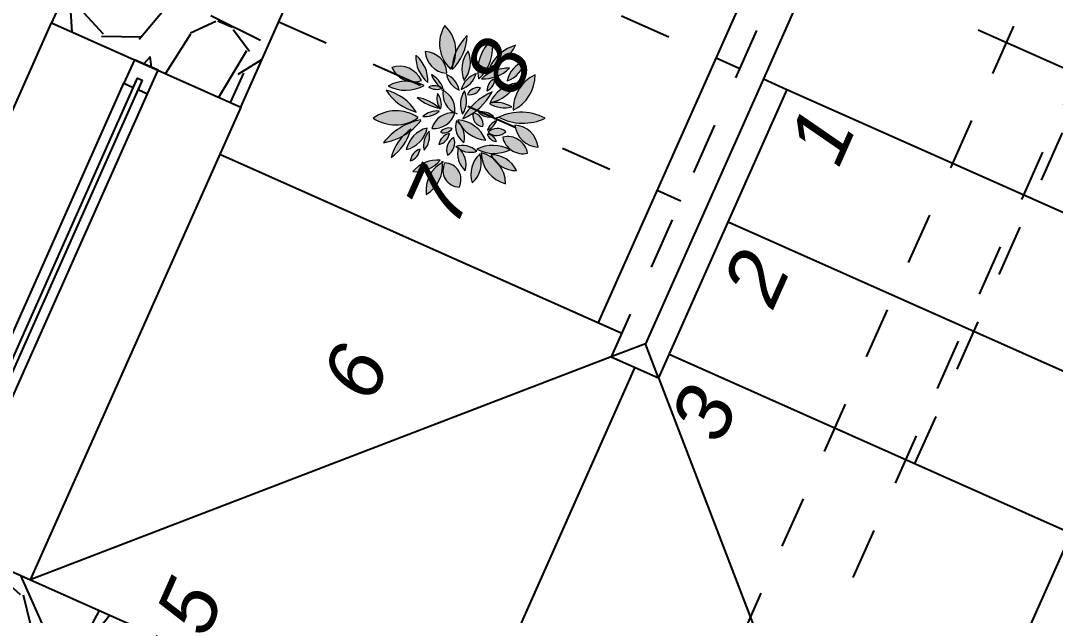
# Model space of a CAD drawing. Header units: millimetres. Extents: x 525387 to 527545, y 2235066 to 2235448.
# Drawn here: x 525603.715 to 525605.713, y 2235280.191 to 2235281.34 of the extents above; entities that cross this region are included whole.
import ezdxf
from ezdxf.enums import TextEntityAlignment as Align

# ---------------------------------------------------------------- set-up
doc = ezdxf.new("R2010")
doc.units = ezdxf.units.MM
doc.linetypes.add('CONTINUA', pattern=[0])
doc.linetypes.add('JIS_02_1.0', pattern=[2, 1, -1])
for name, color, linetype in [('auxiliar', 6, 'Continuous'), ('pie de plano', 7, 'Continuous'), ('PISOS', 7, 'Continuous'), ('ventanas', 3, 'Continuous')]:
    doc.layers.add(name, color=color, linetype=linetype)
doc.layers.add('jardin', color=72, linetype='Continuous', lineweight=5)
doc.layers.add('muro', color=5, linetype='Continuous', lineweight=35)
doc.styles.add('ARIAL', font='ariali.ttf')

# ---------------------------------------------------------------- blocks, each defined once
blk = doc.blocks.new('A$C172C5132')
at = {"linetype": 'ByBlock'}
h = blk.add_hatch(color=106, dxfattribs=at)
h.set_gradient(color1=(15, 138, 17), color2=(46, 92, 10), tint=1, name='HEMISPHERICAL')
h.paths.add_polyline_path([(2.155231576157348, 1.039961270118737, 0.2362815525011606), (2.540839642271748, 0.1134963581200736, 0.2362815525011239)])
h.paths.add_polyline_path([(2.416178275462698, 0.8169742981738181, 0.2906279390332829), (3.309833478393557, 0.6955322477253958, 0.290627939033283)])
h.paths.add_polyline_path([(1.908670640860691, 1.767386948e-07, 0.3640818940120694), (2.140359007943516, 0.6513714369204991, 0.3640818940120696)])
h.paths.add_polyline_path([(1.798342890621825, 0.7838534454742785, 0.4289359753156656), (1.699047835181772, 0.1545629410941274, 0.4289359753156655)])
h.paths.add_polyline_path([(1.334965905724857, 1.192340906856088, 0.2430552989308659), (1.610785590321938, 0.5299291269377591, 0.2430552989308659)])
h.paths.add_polyline_path([(1.292663403787628, 0.7897565796668005, -0.07569150535372299), (1.21360562447353, 0.5961703535479046, 0.1646663790635834), (1.257736846410807, 0.2208038984429095, 0.2986360287318925), (1.345999026591925, 0.8611351813353849, 0.0378503895202349)])
h.paths.add_polyline_path([(0.904687697857298, 0.3201655014966036, 0.1525669483622997), (1.21360562447353, 0.5961703535497236, -0.0894079227445343), (1.292663403787628, 0.7897565796668005, 0.1023004185508453), (1.30186783155932, 1.070898718336366, 0.3412881037578929)])
h.paths.add_polyline_path([(0.6288688272697982, 0.9825772712895287, 0.2992020634273156), (1.263865726300537, 1.088389859244898, 0.2992020634272661)])
h.paths.add_polyline_path([(1.205263954289875, 1.617048388703778, 0.031181829370212), (1.189290495188288, 1.565341023878545, -0.0067074306643478), (1.202572957382471, 1.567707223331353), (1.202572578226863, 1.567707161021871), (1.202572659382894, 1.567707413339348, -0.0313798428369172), (1.179538377758035, 1.50900560082232, 0.214704016687058), (1.290835190363395, 1.170260086706775, 0.2827951388784949)])
h.paths.add_polyline_path([(1.633906800739168, 1.670510809909728, 0.2116588201392034), (1.588720006703624, 1.092979199154115, 0.2810507069368319), (1.743179011524262, 1.821631580836083, 0.0387724880797508), (1.673624512159221, 1.73550457751503, -0.0447168196076769)])
h.paths.add_polyline_path([(1.345999108397336, 1.501466377644874, 0.2037329938010539), (1.633906800739168, 1.670510809909728, -0.0266555720820853), (1.673624512158312, 1.73550457751412, 0.0628291983769196), (1.708607554710397, 1.836426390280621, 0.3185820290807026)])
h.paths.add_polyline_path([(1.76524435443116, 1.115059532437271, 0.4032574184254003), (1.930736236408847, 0.7728132549557359, 0.4032574184254003)])
h.paths.add_polyline_path([(1.654916805096036, 0.8721751232735641, 0.3026067215504981), (1.721113498756494, 1.115059623037495, 0.3026067215504981)])
h.paths.add_polyline_path([(1.798343086989007, 1.148180059743253, 0.2041900440368323), (2.074162032833555, 1.048818481218631, 0.2041900440368324)])
h.paths.add_polyline_path([(2.074162250697554, 1.479385807107291, 0.2621375963259251), (2.118293462869587, 1.148179893217502, 0.2621375963259252)])
h.paths.add_polyline_path([(1.83144104942221, 1.269622047896746, 0.4463603731284183), (2.007965912937834, 1.578747630652514, 0.4463603731284183)])
h.paths.add_polyline_path([(2.372047351990659, 1.335863272702454, 0.2470851436575526), (2.978850007849359, 0.993617471141306, 0.2470851436575526)])
h.paths.add_polyline_path([(1.809375467432801, 1.733310385675622, 0.1714668564556485), (2.592703239334696, 1.391064188966311, 0.1714668564556485)])
h.paths.add_polyline_path([(1.897637757670054, 1.777470853754721, 0.2592783200943487), (2.372047398982431, 1.943073940607291, 0.2592783200943487)])
h.paths.add_polyline_path([(2.32791601138615, 1.85475249020078, 0.3656390256905797), (2.570637511352288, 1.656028816267507, 0.3656390256905797)])
h.paths.add_polyline_path([(2.372047356699113, 2.020355113603045, 0.2434153457947699), (2.813358295564285, 1.865792434358127, 0.2434153457947698)])
h.paths.add_polyline_path([(2.570637111199175, 1.501466078949533, 0.3074508191165638), (2.86852251313121, 1.457305435335229, 0.3074508191165636)])
h.paths.add_polyline_path([(2.7581947283943, 1.711229824751399, 0.2096325949128592), (3.210538482881929, 1.258582179863196, 0.2096325949128592)])
h.paths.add_polyline_path([(3.06711221003843, 1.656028867466602, 0.2131103218534129), (3.718046410951502, 1.335863197536355, 0.2131103218534128)])
h.paths.add_polyline_path([(2.945752179974988, 1.192340620597178, 0.2657190469918038), (3.486357689808755, 1.015697797182156, 0.2657190469918037)])
h.paths.add_polyline_path([(2.570637525500387, 2.042435479300593, 0.2715342573869963), (3.188472692575487, 2.219078616914202, 0.2715342573869963)])
h.paths.add_polyline_path([(3.058108090247515, 2.451767633848476, -0.1054095226912168), (2.753760441843951, 2.400099328049918, 0.018051737402885), (2.680964897896046, 2.373641393479601, 0.1947634324622436), (3.486357871660402, 2.373641393479601, 0.1024884098922396)])
h.paths.add_polyline_path([(2.680965167740396, 2.406762008097985, 0.0247013481528025), (2.75376044184577, 2.400099328049918, -0.0722993566674296), (3.058108090247515, 2.451767633848476, 0.2204439691458661), (3.486357908570425, 2.903570447860373, 0.3612839562176665)])
h.paths.add_polyline_path([(2.338948999286913, 2.053475997231771, 0.2441882660981068), (2.537538880637839, 2.439882260782951, 0.2441882660981067)])
h.paths.add_polyline_path([(2.217588516243267, 2.737967785989212, 0.2360393724983017), (2.647866542275551, 3.212695623985609, 0.2360393724983016)])
h.paths.add_polyline_path([(2.140359024410827, 2.682766243527339, 0.2718871002718489), (2.222794369375151, 2.414671656081964, 0.2718871002715955)])
h.paths.add_polyline_path([(1.852986845025952, 1.944598624382933, -0.0011928136807371), (1.853698262090802, 1.942507556803548, 0.3253441804237751), (2.193361966318661, 2.365601903223478, 0.3244683045754948)])
h.paths.add_polyline_path([(1.810752374390176, 2.297681152621635, 0.1439511720342415), (1.83144114148763, 2.815248894556361, 0.1439511720343805)])
h.paths.add_polyline_path([(1.500457790709333, 2.539244120376906, 0.2079760795555611), (1.754211784434119, 2.263239277693401, 0.207976079555561)])
h.paths.add_polyline_path([(1.533556224536368, 2.704847361425208, 0.1901074032574417), (1.699047707795216, 3.48870008716517, 0.1901074032574415)])
h.paths.add_polyline_path([(1.798342825318286, 3.488700507908333, 0.2529037224987196), (2.129326094777752, 2.782128532451905, 0.0679209033287059), (2.111968604692265, 3.003375574374558, -0.0747956075290694), (2.065879810953447, 3.148761941928796, 0.1341585858806744)])
h.paths.add_polyline_path([(2.065879810953447, 3.148761941928796, -0.0465642878043537), (2.111968604692265, 3.003375574374558, 0.0724450463034802), (2.195522789302231, 2.881490266528317, 0.3910737637767219), (2.195522789302231, 3.577021894581093, 0.2297305268739758)])
h = blk.add_hatch(color=96, dxfattribs=at)
h.set_gradient(color1=(12, 110, 14), color2=(39, 78, 9), tint=1, name='HEMISPHERICAL')
h.paths.add_polyline_path([(0.7060980289998043, 2.572364671724471, 0.2872652564561664), (1.312900456788156, 2.351561052409351, 0.2872652564561664)])
h.paths.add_polyline_path([(0.8495235437067093, 2.219078586690784, 0.2454535408657207), (1.268770027975733, 2.285319854897579, 0.2454535408657209)])
h.paths.add_polyline_path([(1.345998741573566, 2.252199228529434, 0.3628842943462125), (1.852904981347819, 1.942983359211439, -0.0008769890010568), (1.852986845025952, 1.944598624382933, 0.362271709300998)])
h.paths.add_polyline_path([(1.345998889243674, 2.053475623348504, 0.3332704001676869), (1.522523163718688, 1.854752291761769, 0.3332704001676869)])
h.paths.add_polyline_path([(1.092245118220489, 1.976194356495625, 0.3029447989434044), (1.401162847480918, 1.865792457173711, 0.3029447989434045)])
h.paths.add_polyline_path([(0.9598516188352731, 1.711229799304646, 0.378762981535274), (1.357031817885399, 1.744350282540153, 0.378762981535274)])
h.paths.add_polyline_path([(0.8053930861533444, 1.225461599660093, 0.2476978196244638), (1.179538377758035, 1.509005600824139, -0.03294569524484), (1.189290495187378, 1.565341023878545, 0.2740394890495783)])
h.paths.add_polyline_path([(0.430278538157836, 1.203380905722269, 0.5498076116501301), (0.7833270525616172, 1.700189690696106, 0.5498076116501304)])
h.paths.add_polyline_path([(1.493381205e-07, 1.788511160744064, 0.2977812259051555), (0.7723146716452903, 1.7528829581654, 0.2977812259051677)])
h.paths.add_polyline_path([(0.3309832790755536, 2.252199204564249, 0.2481107794618412), (0.7943600471535319, 1.810591587332282, 0.2481107794618409)])
h.paths.add_polyline_path([(0.5185404487892811, 2.395721701697084, 0.2904151352643436), (0.8384915134511174, 2.307400044212272, 0.2904151352643436)])
h.paths.add_polyline_path([(0.4192457349981851, 2.804208564394912, 0.1754058278069592), (1.10907820668126, 2.654788309108198, -0.0373225713202712), (0.9450802528972416, 2.758903114519171, 0.1293741954878769)])
h.paths.add_polyline_path([(0.6399010969425944, 3.080213441916612, 0.0856466426118782), (0.9450802528981512, 2.758903114519171, -0.0543838481538954), (1.147408606929275, 2.660686154836412), (1.147408863308555, 2.66068619920793, -0.009350805838724002), (1.10907820668126, 2.654788309108198, 0.0605073730854804), (1.402009887174244, 2.541111487699936), (1.412376944505012, 2.556074419919468, 0.1852537253176007)])
h.paths.add_polyline_path([(1.037081231542288, 3.499740935093768, 0.3132662906545535), (1.437283987129376, 2.622863096165247), (1.440892812096535, 2.624519253302651, 0.313266248548697)])
h.paths.add_polyline_path([(1.809375687892497, 2.263239310728067), (1.8176077379876, 2.251678330579352, 0.2302319040247018), (2.085195044071042, 2.450922526180193, 0.2302320083900739)])
h.paths.add_polyline_path([(2.228621304680018, 2.39572172022531), (2.238297748536751, 2.390901336640354, 0.1793447999456611), (2.405145515394906, 2.737967395816895, 0.179344717845649)])
h.paths.add_polyline_path([(2.559746492152953, 2.459343708901769), (2.581670092846252, 2.450922670630689, 0.3782823007975571), (2.802325657131405, 3.058133329707061, 0.3782823000244757)])
h = blk.add_hatch(color=96, dxfattribs=at)
h.set_gradient(color1=(12, 110, 14), color2=(39, 78, 9), tint=1, name='HEMISPHERICAL')
h.paths.add_polyline_path([(2.735272499045096, 1.775573073684654), (2.736128995180479, 1.766430853675274, 0.2622438465353351), (3.629783806796694, 1.854752225455968, 0.2622438895928425)])
h = blk.add_hatch(color=96)
h.set_gradient(color1=(12, 110, 14), color2=(39, 78, 9), tint=1, name='HEMISPHERICAL')
h.paths.add_polyline_path([(2.349981953853784, 1.335863371766436), (2.3369218652997, 1.332247102724295, 0.1924721118722921), (2.471342471083517, 0.8721747611973569, 0.1924721317293766)])
for p, q in [((1.402009887174244, 2.541111487699936), (1.412376944505012, 2.556074419919468)), ((1.437283987129376, 2.622863096165247), (1.440892812096535, 2.624519253302651)), ((2.581670092846252, 2.450922670630689), (2.559746492152953, 2.459343708901769)), ((1.8176077379876, 2.251678330579352), (1.809375687892497, 2.263239310728067)), ((2.238297748536751, 2.390901336640354), (2.228621304680018, 2.39572172022531)), ((2.736128995180479, 1.766430853675274), (2.735272499045096, 1.775573073684654)), ((2.349981953853784, 1.335863371766436), (2.3369218652997, 1.332247102724295))]:
    blk.add_line(p, q, dxfattribs=at)
for centre, radius, start, end in [((2.572151182376728, 3.229256080554705), 0.5126304788783709, 137.2816499999981, 222.7183500000019), ((1.818894396228643, 3.229256080554705), 0.5126304788783709, 317.2816499999981, 42.7183500000019), ((1.868294846432036, 3.349338552942072), 0.84471116373347, 169.7436950000113, 239.3197540000017), ((0.6090666618447358, 2.771496142279147), 0.84471116373347, 349.979727, 59.55578500000095), ((2.609850387722872, 2.887010083021095), 1.091600834943478, 146.5506230000061, 189.606293999996), ((0.6227535446087132, 3.306537365567463), 1.091600834943478, 326.5506230000062, 9.606293999996069), ((2.617620235173491, 3.441670868993469), 0.8206261397472097, 176.7145950000032, 233.4855010000019), ((1.310048684922549, 2.829158171366772), 0.8206261397472097, 356.714595000003, 53.48550100000192), ((1.957935370016457, 3.405668029725575), 0.7164100584382603, 291.2498849999909, 344.3738200000103), ((2.907519688502361, 2.544995380248337), 0.7164100584382603, 111.2498849999908, 164.3738200000101), ((0.3430878107619719, 1.811463374427376), 1.303006086174697, 34.85184100001268, 76.83293799999853), ((1.723506167180858, 3.80383275644931), 1.303006086174697, 213.7345550000018, 255.7156519999993), ((3.020137536632319, 2.621363142987547), 0.4880678342801687, 116.5048729999953, 199.3878370000049), ((2.348127482929157, 2.879487788451342), 0.4880678342801687, 298.5877680000021, 21.47073299999084), ((3.382569063469418, 2.170597263769423), 0.7402849538958244, 81.94051299999643, 161.396420999996), ((2.784754012842313, 3.139735192190755), 0.7402849538958244, 261.9405129999964, 341.396420999996), ((0.5960810255282923, 1.782451526646809), 1.036946558008064, 57.88070199999404, 99.8189190000004), ((0.9705733163982586, 3.682443192584513), 1.036946558008064, 237.880701999994, 279.8189190000004), ((2.701330532893734, 2.521279384906165), 0.9182187244260712, 161.3278780000036, 196.3784880000011), ((0.940862982982253, 2.59165066227365), 0.9182187244260712, 339.0433640000005, 14.0939750000002), ((2.409866618986598, 2.618914915560935), 0.2769681129972439, 166.6712360000006, 231.5787619999986), ((1.95328677479938, 2.478522984048368), 0.2769681129972439, 342.6050669999976, 47.51259299999652), ((2.778616419263016, 2.328690913351465), 0.5540647571675152, 132.3808890000008, 173.0513299999991), ((1.853485539892062, 2.789533145722316), 0.5540647571675152, 313.9894330000008, 354.6598739999949), ((0.8331964992057692, 1.977455709389005), 0.6083343608547758, 37.949471999991, 102.0595879999972), ((1.185801986581282, 2.946470014745727), 0.6083343608547758, 217.949471999991, 282.0595879999972), ((1.309910644282354, 2.109407529457939), 0.4701783809421986, 19.09754299999351, 66.09221800000086), ((1.944758930860189, 2.693075868613277), 0.4701783809421986, 199.0975429999935, 246.0922180000009), ((3.08366138477686, 1.379047390769528), 1.073024552735798, 67.95770299999826, 112.0422970000017), ((0.9802499652132609, 2.469558318176723), 0.6846840249318604, 198.5093169999973, 254.2466049999954), ((0.145093361016734, 1.593232473719808), 0.6846840249318604, 18.50931699999731, 74.24660499999538), ((0.7481340167332747, 2.603756826339349), 0.3098254662318655, 222.1798159999954, 286.9561240000028), ((0.6088979455080334, 2.099364919570007), 0.3098254662318655, 42.17981599999539, 106.9561240000027), ((1.122550231874811, 1.850913548594917), 0.4583547400515864, 71.39698899999804, 126.5601259999975), ((0.9957433398094508, 2.653484892992537), 0.4583547400515864, 251.3969889999981, 306.5601259999975), ((1.784425955353981, 2.400824509546737), 0.4629340081922842, 198.7264799999882, 278.5819429999999), ((1.415079512758893, 1.794448485228031), 0.4629340081922842, 18.72647999998828, 98.58194299999988), ((1.732830045471928, 2.38743119320884), 0.4610489865735417, 278.3255549999997, 1.781575000010764), ((2.140280612621609, 2.073454998332863), 0.3814657972103439, 98.30281699999493, 150.1643819999994), ((1.7465178485063, 2.626461443931702), 0.3814657972103439, 280.7404219999926, 332.601987000013), ((2.313403206737348, 1.920454434827888), 0.4610489865735417, 100.5963680000002, 184.0523880000084), ((2.81025778784351, 2.055486094938032), 0.4713130749971585, 125.3546809999916, 180.2443949999947), ((2.066230092080331, 2.43787216307578), 0.4713130749971585, 305.3546809999916, 0.2443949999947113), ((3.030198245180145, 1.603860682672575), 0.6352510584883286, 75.57259700000495, 136.3385330000025), ((3.08366138477686, 3.368235396190584), 1.073024552735798, 247.9577029999983, 292.0422970000018), ((1.301747534388596, 1.836403330106122), 0.2215368206411179, 4.75100299999709, 78.4778570000038), ((1.566774518573765, 2.071824585003241), 0.2215368206411179, 184.751002999997, 258.4778570000038), ((2.443364787543941, 1.516680350037177), 0.5086987747144291, 43.33670399999355, 98.05919799999388), ((2.742040864719456, 2.369467197925814), 0.5086987747144291, 223.3367039999936, 278.0591979999939), ((2.72891197289573, 2.65765341354222), 0.6352510584883286, 255.5725970000049, 316.3385330000025), ((0.3588983720719625, 1.179801372561314), 0.7066367811765618, 52.09546799999782, 120.5238170000041), ((0.4134164489105388, 2.361592746348151), 0.7066367811765618, 234.1936160000109, 302.6219659999903), ((1.17716647094403, 1.503243167451955), 0.3008058908606879, 53.27718599999966, 136.2564700000069), ((1.163958129062848, 1.689460603367706), 0.2955655614362813, 36.62615099999231, 104.0418149999998), ((1.329449836638559, 2.152526210303449), 0.2955655614362813, 216.6261509999923, 284.0418149999998), ((1.29112914165762, 1.924614979695661), 0.426691284968331, 277.3883189999978, 349.0702710000074), ((1.763477521449203, 1.413277788229834), 0.426691284968331, 96.39019900000565, 168.0721500000032), ((2.262902726016363, 1.330763842715214), 0.7148873168084088, 136.6355579999986, 199.4277959999973), ((1.068996292211522, 1.583846937274984), 0.7148873168084088, 316.6355579999986, 19.42779599999733), ((1.98589994948179, 2.286954172683408), 0.5170720131367555, 260.1716990000048, 318.3135889999978), ((2.283785207170694, 1.433590621678604), 0.5170720131367555, 80.17169900000479, 138.3135889999978), ((2.56698570165372, 1.899160592567795), 0.2431591996224531, 190.5230030000053, 270.8604580000047), ((2.331567821082899, 1.611620713899583), 0.2431591996224531, 10.52300300000533, 90.8604580000047), ((3.252819451732648, 1.021060159002672), 0.9149560572272196, 65.66928900000572, 124.4475970000009), ((3.104549080801007, 2.603933825114154), 0.9149560572272196, 246.2551610000005, 305.0334690000088), ((0.7644166770305674, 1.3397797370028), 0.3609057176375856, 86.9964589999962, 202.2057780000005), ((0.4491889136907048, 1.563790859414666), 0.3609057176375856, 266.9964589999962, 22.20577800000054), ((0.723844692601233, 1.721687571015763), 0.5028820489317445, 279.3323689999943, 342.1699049999944), ((1.284120971778975, 1.07148118966711), 0.5028820489317445, 99.33236899999436, 162.1699049999945), ((1.139716965774823, 1.952336914392844), 0.3008058908606879, 233.2771859999997, 316.2564700000069), ((1.611437414037027, 1.46325218073639), 0.4343157296117558, 157.7122499999933, 222.4235080000054), ((0.8846617306162443, 1.324056294675074), 0.4343157296117558, 339.2610190000013, 43.97227699999543), ((1.71671272718504, 0.4536680382473151), 1.282992954290502, 46.93944700000039, 85.85825999999753), ((2.685365979582456, 2.670706536394618), 1.282992954290502, 226.9394470000005, 265.8582599999975), ((2.058344904008663, 1.34501423804545), 0.2391011115843172, 102.1635449999909, 198.3798429999994), ((1.781062058353199, 1.503355440505629), 0.2391011115843172, 282.1635449999909, 18.37984299999945), ((3.500454849151537, 2.00064776381555), 0.7966886658665012, 201.3015170000018, 248.6599970000021), ((2.468278362122873, 0.9691642407972269), 0.7966886658665012, 21.30151700000185, 68.65999700000215), ((3.751108428459701, 2.224877603951654), 0.8896289742443295, 219.748773000006, 267.8701689999957), ((3.03405019253023, 0.7670144610513036), 0.8896289742443295, 39.74877300000596, 87.87016899999577), ((2.390392765865726, 1.352978569417473), 0.3405591409202619, 158.2118580000032, 216.9673489999941), ((1.802062947700505, 1.27458713090732), 0.3405591409202619, 338.2118580000033, 36.96734899999409), ((2.752094211100484, 1.698711473498633), 0.2680157174038538, 227.3873150000032, 295.7475850000102), ((2.687065413229902, 1.26006004078431), 0.2680157174038538, 47.38731500000323, 115.7475850000102), ((1.026864755315727, 0.5524063602326806), 0.5860441719362554, 65.4893189999949, 132.7751640000022), ((2.113963624876305, 1.128075704476259), 0.7816440767257999, 175.2839350000003, 229.928474000003), ((0.8317878711704906, 0.5941943293157692), 0.7816440767257999, 355.2839350000003, 49.92847400000304), ((1.870300730299277, 0.9439365470745996), 0.2270240894313646, 131.0823399999971, 198.4269549999941), ((1.505729573552343, 1.04329819923555), 0.2270240894313646, 311.0823399999971, 18.42695499999411), ((2.025663015764621, 1.02984935988502), 0.274004840607162, 161.8816990000004, 249.730113000004), ((1.670317575076296, 0.8580234275070779), 0.274004840607162, 341.8816990000004, 69.73011300000398), ((1.819671411648414, 0.7748803234364914), 0.3739085323447067, 47.10765200001037, 93.2700590000003), ((2.052833708173238, 1.422118217526303), 0.3739085323447067, 227.1076520000104, 273.2700590000003), ((2.979577515725395, 1.270340387328587), 0.6456304875349962, 174.4977019999966, 218.0761069999966), ((1.830693803317444, 0.952224813814837), 0.6456304875349962, 352.8777610000039, 36.45616599999835), ((3.000590982109315, 1.741218480933866), 0.7479170674636542, 212.8184350000037, 268.3342569999997), ((2.350306377730703, 0.5882622629098933), 0.7479170674636542, 32.8184350000037, 88.33425699999965), ((3.061596048722094, 0.6313064018097521), 0.5728692665654868, 42.14373300000565, 101.6666580000013), ((3.370513821061649, 1.576732015969582), 0.5728692665654868, 222.1437330000057, 281.6666580000013), ((0.8658697982546073, 1.518560770301746), 0.5860441719362554, 246.1459300000069, 313.4317750000005), ((1.589149985930816, 0.4384783530579171), 0.6946125212235156, 114.430325999999, 189.8069550000016), ((0.6174055434858019, 0.9525858667768716), 0.6946125212235156, 294.430325999999, 9.806955000001675), ((1.422507019424301, 0.1915104588181293), 1.121050424929506, 356.0095630000061, 54.57675200000271), ((3.273564199004795, 0.9619471694188632), 1.121050424929506, 176.0095630000062, 229.1860109999974), ((2.767364266618642, 0.0524556809662045), 0.841320578875543, 49.8505900000069, 114.6719470000004), ((1.79010801482309, 0.4736713539089124), 0.5893734053989427, 138.8968619999938, 205.406926999994), ((0.8136278581796432, 0.6082677258684726), 0.5893734053989427, 318.8968619999938, 25.40692699999403), ((2.047988174977945, 0.4219831101756882), 0.4396281469255692, 124.6008150000011, 217.4657849999944), ((1.449402550825652, 0.5164332763908988), 0.4396281469255692, 304.6008150000012, 37.4657849999944), ((2.958647487239431, 1.4600508649321), 0.841320578875543, 229.8505900000069, 294.6719470000005), ((2.412496446543627, 0.1876833587832607), 0.5376480440722761, 120.4085659999984, 200.4311790000044), ((1.63653320225967, 0.4636882548750237), 0.5376480440722761, 300.4085659999984, 20.43117900000441)]:
    blk.add_arc(centre, radius, start, end, dxfattribs=at)
blk = doc.blocks.new('ACBAÑA 2 R')
at = {"layer": 'muro', "linetype": 'Continuous', "lineweight": -3}
h = blk.add_hatch(dxfattribs=at)
h.set_pattern_fill('GRAVEL', color=41, scale=0.02)
h.set_pattern_definition([(228.0127875, (-689.4811720339349, -50.53532700007781), (-4.064000000319163, -4.571999999716358), [0.06834428800000002, -6.766096727913001]), (184.969741, (-689.5268920338713, -50.58612699992955), (6.095999997588102, 0.5080000289395848), [0.117280944, -11.61080977870479]), (132.5104471, (-689.6437320339028, -50.59628699999303), (5.080000002145499, -5.587999998049193), [0.08269630400000003, -8.18694455882]), (267.273689, (-689.84185203386, -50.72328699985519), (0.508000001063945, 10.15999999994663), [0.106800904, -10.5732874851476]), (292.83365418, (-689.8469320338918, -50.82996700005606), (-2.540000000212682, 6.095999999911093), [0.10472674, -10.3679615490688]), (357.2736889999999, (-689.8062920338707, -50.92648700019345), (-10.15999999994663, 0.5080000010639457), [0.106800904, -10.5732874851476]), (37.69424047, (-689.6996120339027, -50.93156700022519), (-6.60399999970718, -5.080000000380084), [0.141238732, -13.9826230628494]), (72.25532837, (-689.5878520339029, -50.84520700015128), (3.556000000955859, 11.17599999969577), [0.133343904, -13.201051320381]), (121.42956562, (-689.5472120338818, -50.71820699982345), (-4.064000000576625, 6.603999999645205), [0.1071626, -10.6091091397424]), (175.2363583, (-689.6030920338817, -50.62676700018346), (5.587999999919906, -0.5080000008778514), [0.122342656, -5.994787389999998]), (222.3974378, (-689.7250120338285, -50.61660700011998), (-6.095999999804933, -5.5880000002128), [0.158215584, -15.6633545024354]), (138.81407483, (-689.338932033861, -50.72836699988693), (-3.555999999786702, 3.048000000247837), [0.054000908, -5.346113164868801]), (171.4692344, (-689.3795720338821, -50.69280700013041), (6.604000000177932, -1.015999998847469), [0.102736396, -10.170927799408]), (225, (-689.4811720339349, -50.6775670000352), (-7.105427357601003e-17, -0.508000000000048), [0.07184186800000002, -0.6465786216856001]), (203.19859051, (-689.5167320339242, -50.61660700011998), (2.540000000069218, 1.015999999821867), [0.03868826399999998, -3.830124473778798]), (291.80140949, (-689.5522920339135, -50.6318470002152), (-0.5080000001062992, 1.523999999964575), [0.05471312400000002, -2.680950598]), (30.96375653, (-689.531972033903, -50.68264700006694), (1.524000000037277, 1.015999999944225), [0.08886393199999996, -2.873259630581999]), (161.56505118, (-689.4557720338926, -50.63692700024694), (1.016000000026517, -0.5079999999467508), [0.06425742800000002, -1.5421796233656]), (16.389540334, (-689.8469320338918, -50.6318470002152), (5.08000000000003, 1.524000000000049), [0.09001760000000003, -8.911765334507802]), (70.34617594, (-689.7605720339343, -50.60644700005651), (-2.032000000185863, -5.587999999934083), [0.075519788, -7.476443135640001]), (293.19859051, (-689.4557720338926, -50.53532700007781), (-1.015999999822653, 2.540000000071057), [0.07737601999999996, -3.791436717778798]), (343.6104596700001, (-689.425292033935, -50.60644700005651), (-5.080000000106459, 1.523999999644572), [0.09001759999999998, -8.911765334507994]), (339.44395478, (-689.8469320338918, -50.94680699985474), (-2.539999999999973, 1.016000000000042), [0.08680703999999995, -4.253546862621199]), (294.7751406, (-689.7656520338496, -50.97728700004518), (-2.540000003023386, 5.587999998625452), [0.072734424, -7.200718676144002]), (66.80140949, (-689.4506920338608, -51.04332699999213), (1.01599999984046, 2.540000000063861), [0.07737602000000002, -3.7914367177788]), (17.35402464, (-689.4202120339032, -50.97220700001344), (-6.603999999868606, -2.032000000426493), [0.08515654800000004, -8.430475196040002]), (69.44395478, (-689.6996120339027, -51.04332699999213), (-1.016000000017692, -2.539999999992927), [0.04340352, -4.296950382621201]), (101.309932474, (-689.4811720339349, -51.04332699999213), (-0.50800000000008, 2.032000000000074), [0.02590292, -2.564398992905201]), (165.963756532, (-689.4862520338502, -51.01792699983343), (1.523999999999903, -0.507999999999973), [0.10472674, -1.9898109178138]), (186.00900596, (-689.5878520339029, -50.9925270001404), (5.079999999973075, 0.5080000002658708), [0.09705339999999996, -9.608272972667395]), (303.69006753, (-689.531972033903, -50.72836699988693), (-0.5080000000705939, 1.015999999964741), [0.073264776, -1.758355271936]), (353.15722659, (-689.4913320338819, -50.7893270002678), (8.636000000053137, -1.015999999547879), [0.127911352, -12.6632018130062]), (60.9453959, (-689.3643320339033, -50.80456699989736), (-2.032000000055938, -3.555999999968051), [0.05230164800000001, -5.177878463622001]), (90, (-689.338932033861, -50.75884700007737), (-0.5080000000000001, 0.5080000000000001), [0.03048000000000001, -0.4775200000000001]), (120.25643716, (-689.59801203385, -50.97728700004518), (2.031999999751434, -3.55600000014196), [0.07057339200000001, -6.986788154640001]), (48.01278749999999, (-689.6335720338393, -50.91632700012997), (4.064000000335069, 4.571999999702042), [0.136688576, -6.697752439913001]), (0, (-689.5421320338501, -50.81472699996084), (0.5080000000000001, 0.5080000000000001), [0.13208, -0.3759200000000001]), (325.3048465, (-689.4100520338397, -50.81472699996084), (5.080000001924307, -3.555999997250916), [0.08032191200000001, -7.951863344828002]), (254.0546040999999, (-689.3440120338928, -50.8604470002465), (-0.5079999999645114, -2.03200000000895), [0.073965816, -3.624330007754401]), (207.64597536, (-689.3643320339033, -50.93156700022519), (-9.652000000354672, -5.079999999326152), [0.12042902, -11.9224928845876]), (175.42607874, (-689.4710120338714, -50.98744700010866), (-6.603999999999767, 0.5079999999998956), [0.127405892, -12.613169291248])])
h.paths.add_polyline_path([(0.3999999999068677, 6.574999999644846), (0.3999986237613484, 6.574999999720603), (0.4000013761688024, 6.625), (0.3999999999068677, 6.799999999813735), (0, 6.799999999813735), (0, 4.25), (0.1749999999708151, 4.25), (0.1750000000465661, 4.250001376029104), (0.2249999998603016, 4.249998623505235), (0.3999999999068677, 4.25)])
h = blk.add_hatch(dxfattribs=at)
h.set_pattern_fill('GRAVEL', color=41, scale=0.02)
h.set_pattern_definition([(228.0127875, (-693.6311720338417, -50.53532700007781), (-4.064000000319163, -4.571999999716358), [0.06834428800000002, -6.766096727913001]), (184.969741, (-693.6768920338945, -50.58612699992955), (6.095999997588102, 0.5080000289395848), [0.117280944, -11.61080977870479]), (132.5104471, (-693.7937320339261, -50.59628699999303), (5.080000002145499, -5.587999998049193), [0.08269630400000003, -8.18694455882]), (267.273689, (-693.9918520338833, -50.72328699985519), (0.508000001063945, 10.15999999994663), [0.106800904, -10.57328748514759]), (292.83365418, (-693.9969320339151, -50.82996700005606), (-2.540000000212682, 6.095999999911093), [0.10472674, -10.36796154906879]), (357.2736889999999, (-693.956292033894, -50.92648700019345), (-10.15999999994663, 0.5080000010639457), [0.106800904, -10.57328748514759]), (37.69424047, (-693.849612033926, -50.93156700022519), (-6.60399999970718, -5.080000000380084), [0.141238732, -13.9826230628494]), (72.25532837, (-693.7378520339262, -50.84520700015128), (3.556000000955859, 11.17599999969577), [0.133343904, -13.201051320381]), (121.42956562, (-693.6972120339051, -50.71820699982345), (-4.064000000576625, 6.603999999645205), [0.1071626, -10.6091091397424]), (175.2363583, (-693.753092033905, -50.62676700018346), (5.587999999919906, -0.5080000008778514), [0.122342656, -5.994787389999997]), (222.3974378, (-693.8750120338518, -50.61660700011998), (-6.095999999804933, -5.5880000002128), [0.158215584, -15.6633545024354]), (138.81407483, (-693.4889320338843, -50.72836699988693), (-3.555999999786702, 3.048000000247837), [0.054000908, -5.346113164868801]), (171.4692344, (-693.5295720339054, -50.69280700013041), (6.604000000177932, -1.015999998847469), [0.102736396, -10.170927799408]), (225, (-693.6311720338417, -50.6775670000352), (-7.105427357601003e-17, -0.508000000000048), [0.07184186800000002, -0.6465786216856001]), (203.19859051, (-693.6667320338311, -50.61660700011998), (2.540000000069218, 1.015999999821867), [0.03868826399999997, -3.830124473778798]), (291.80140949, (-693.7022920339368, -50.6318470002152), (-0.5080000001062992, 1.523999999964575), [0.05471312400000002, -2.680950598]), (30.96375653, (-693.6819720339263, -50.68264700006694), (1.524000000037277, 1.015999999944225), [0.08886393199999995, -2.873259630581999]), (161.56505118, (-693.6057720339159, -50.63692700024694), (1.016000000026517, -0.5079999999467508), [0.06425742800000002, -1.5421796233656]), (16.389540334, (-693.9969320339151, -50.6318470002152), (5.08000000000003, 1.524000000000049), [0.09001760000000003, -8.911765334507802]), (70.34617594, (-693.9105720338412, -50.60644700005651), (-2.032000000185863, -5.587999999934083), [0.075519788, -7.476443135640001]), (293.19859051, (-693.6057720339159, -50.53532700007781), (-1.015999999822653, 2.540000000071057), [0.07737601999999995, -3.791436717778798]), (343.6104596700001, (-693.5752920338418, -50.60644700005651), (-5.080000000106459, 1.523999999644572), [0.09001759999999996, -8.911765334507992]), (339.44395478, (-693.9969320339151, -50.94680699985474), (-2.539999999999973, 1.016000000000042), [0.08680703999999993, -4.253546862621198]), (294.7751406, (-693.9156520338729, -50.97728700004518), (-2.540000003023386, 5.587999998625452), [0.072734424, -7.200718676144002]), (66.80140949, (-693.6006920338841, -51.04332699999213), (1.01599999984046, 2.540000000063861), [0.07737602000000002, -3.7914367177788]), (17.35402464, (-693.5702120339265, -50.97220700001344), (-6.603999999868606, -2.032000000426493), [0.08515654800000004, -8.430475196040002]), (69.44395478, (-693.849612033926, -51.04332699999213), (-1.016000000017692, -2.539999999992927), [0.04340352, -4.296950382621201]), (101.309932474, (-693.6311720338417, -51.04332699999213), (-0.50800000000008, 2.032000000000074), [0.02590292, -2.564398992905201]), (165.963756532, (-693.6362520338735, -51.01792699983343), (1.523999999999903, -0.507999999999973), [0.10472674, -1.9898109178138]), (186.00900596, (-693.7378520339262, -50.9925270001404), (5.079999999973075, 0.5080000002658708), [0.09705339999999994, -9.608272972667393]), (303.69006753, (-693.6819720339263, -50.72836699988693), (-0.5080000000705939, 1.015999999964741), [0.073264776, -1.758355271936]), (353.15722659, (-693.6413320339052, -50.7893270002678), (8.636000000053137, -1.015999999547879), [0.127911352, -12.6632018130062]), (60.9453959, (-693.5143320339266, -50.80456699989736), (-2.032000000055938, -3.555999999968051), [0.05230164800000001, -5.177878463622001]), (90, (-693.4889320338843, -50.75884700007737), (-0.5080000000000001, 0.5080000000000001), [0.03048000000000001, -0.4775200000000001]), (120.25643716, (-693.7480120338732, -50.97728700004518), (2.031999999751434, -3.55600000014196), [0.07057339200000001, -6.986788154640001]), (48.01278749999999, (-693.7835720338626, -50.91632700012997), (4.064000000335069, 4.571999999702042), [0.136688576, -6.697752439913001]), (0, (-693.6921320338733, -50.81472699996084), (0.5080000000000001, 0.5080000000000001), [0.13208, -0.3759200000000001]), (325.3048465, (-693.560052033863, -50.81472699996084), (5.080000001924307, -3.555999997250916), [0.08032191200000001, -7.951863344828002]), (254.0546040999999, (-693.4940120339161, -50.8604470002465), (-0.5079999999645114, -2.03200000000895), [0.073965816, -3.624330007754401]), (207.64597536, (-693.5143320339266, -50.93156700022519), (-9.652000000354672, -5.079999999326152), [0.12042902, -11.92249288458759]), (175.42607874, (-693.6210120338947, -50.98744700010866), (-6.603999999999767, 0.5079999999998956), [0.127405892, -12.613169291248])])
h.paths.add_polyline_path([(3.35999999998603, 6.399999999906868), (3.260000688023865, 6.574999999720603), (3.349999999976717, 6.574999999720603), (3.349999999976717, 6.625), (3.350055045448244, 6.800055045168847), (1.399999999906868, 6.799999999813735), (1.399999999906868, 6.399999999906868)])
at = {"layer": 'auxiliar', "linetype": 'JIS_02_1.0', "lineweight": -3, "ltscale": 0.1}
for p, q in [((1.57999999995809, 6.399999999906868), (1.57999999995809, 5.549999999813735)), ((1.85999999998603, 6.399999999906868), (1.85999999998603, 5.549999999813735)), ((2.139999999897555, 5.549999999813735), (1.25, 5.549999999813735)), ((4.149999999906868, 5.099999999627471), (0.3999999999068677, 5.099999999627471)), ((4.149999999906868, 4.949999999720603), (0.3999999999068677, 4.949999999720603)), ((1.299999999930151, 4.929999999701977), (3.539999999920838, 4.929999999701977))]:
    blk.add_line(p, q, dxfattribs=at)
at = {"layer": 'muro', "color": 3, "linetype": 'Continuous', "lineweight": -3}
for p, q in [((0.3999999999068677, 6.799999999813735), (1.399999996880069, 6.800055049359798)), ((1.399999999906868, 6.399999999906868), (0.3999999999068677, 6.399999999906868)), ((1.25, 5.549999999813735), (0.3999999999068677, 6.399999999906868)), ((1.299999999930151, 6.399999999906868), (1.299999999930151, 5.549999999813735)), ((2.599999999976717, 5.599999999627471), (1.299999999930151, 5.599999999627471)), ((1.25, 5.5), (0.3999999999068677, 5.5)), ((2.699999999953434, 5.5), (1.85999999998603, 5.5)), ((1.25, 5.449999999720603), (0.3999999999068677, 4.599999999627471)), ((1.299999999930151, 5.449999999720603), (1.299999999930151, 4.599999999627471)), ((1.57999999995809, 5.449999999720603), (1.57999999995809, 4.319999999832362)), ((1.85999999998603, 5.449999999720603), (1.85999999998603, 4.040000000037253)), ((1.299999999930151, 4.599999999627471), (0.3999999999068677, 4.599999999627471))]:
    blk.add_line(p, q, dxfattribs=at)
at = {"layer": 'muro', "linetype": 'Continuous', "lineweight": -3}
for p, q in [((0.3999999999068677, 6.799999999813735), (0.3999999999068677, 4.25)), ((3.349999999976717, 6.799999999813735), (1.399999999906868, 6.799999999813735)), ((1.399999999906868, 6.799999999813735), (1.399999999906868, 6.399999999906868)), ((1.399999999906868, 6.399999999906868), (3.349999999976717, 6.399999999906868))]:
    blk.add_line(p, q, dxfattribs=at)
at = {"layer": 'PISOS', "color": 41, "linetype": 'Continuous', "lineweight": -3}
blk.add_line((2.115107966121286, 4.864612999837846), (2.115107966121286, 5.15925299981609), dxfattribs=at)
at = {"layer": 'ventanas', "color": 2, "linetype": 'Continuous', "lineweight": -3}
for p, q in [((0.4500013760989532, 6.624997247010469), (1.349998623831198, 6.624997247476131)), ((0.4499986238079146, 6.574999999720603), (1.350001376238652, 6.574997247196734)), ((1.25, 5.549999999813735), (1.25, 5.449999999720603)), ((1.299999999930151, 5.5), (1.25, 5.549999999813735)), ((1.25, 5.449999999720603), (1.299999999930151, 5.5)), ((1.85999999998603, 5.5), (1.299999999930151, 5.5)), ((1.85999999998603, 5.5), (1.85999999998603, 5.449999999720603)), ((1.85999999998603, 5.449999999720603), (1.25, 5.449999999720603))]:
    blk.add_line(p, q, dxfattribs=at)
at = {"layer": 'ventanas', "color": 2, "linetype": 'CONTINUA', "lineweight": -3, "flags": 128}
blk.add_lwpolyline([(1.369999724789523, 6.604998348280787), (1.370000275201164, 6.594998348504305), (1.350000275298953, 6.59499724721536), (1.350001376238652, 6.574997247196734), (1.400001376168802, 6.574999999720603), (1.399998623761348, 6.625), (1.349998623831198, 6.624997247476131), (1.349999724770896, 6.604997247457504)], close=True, dxfattribs=at)
at = {"layer": 'ventanas', "color": 2, "linetype": 'Continuous', "lineweight": -3, "flags": 128}
blk.add_lwpolyline([(1.370000275201164, 6.594998348504305), (0.4300030276644975, 6.595051622483879), (0.4300024771364406, 6.605051622260362), (1.369999724789523, 6.604998348280787)], close=True, dxfattribs=at)
at = {"layer": 'jardin', "linetype": 'Continuous', "lineweight": -3, "xscale": 0.08967333555854323, "yscale": 0.08967333555854323, "zscale": 0.08967333555854323}
blk.add_blockref('A$C172C5132', (1.391507711377926, 5.843785296194255), dxfattribs=at)
at = {"layer": 'pie de plano', "lineweight": -3, "style": 'ARIAL'}
for s, p in [('5', (0.4335250095464289, 6.154779585078359)), ('6', (0.978402730775997, 6.046297983732074)), ('7', (1.354975203052163, 6.037371596321464)), ('8', (1.63128608034458, 6.033388677518815)), ('3', (1.179157798760571, 5.399065339472145)), ('2', (1.460286854417063, 5.413098356686532)), ('1', (1.760629804688506, 5.408689815551043))]:
    blk.add_text(s, height=0.112, dxfattribs=at).set_placement(p, align=Align.TOP_LEFT)

msp = doc.modelspace()

# ---------------------------------------------------------------- hatches: boundary and pattern name
at = {"layer": 'jardin'}
h = msp.add_hatch(dxfattribs=at)
h.set_pattern_fill('GRASS', color=72, scale=0.025)
h.set_pattern_definition([(90, (194.1935024295235, -22.17156315827742), (-0.449012806, 0.449012806), [0.1190625, -0.778963112]), (45, (194.1935024295235, -22.17156315827742), (-0.4490128060534577, 0.4490128060534577), [0.1190625, -0.5159375]), (135, (194.1935024295235, -22.17156315827742), (-0.4490128060534577, -0.4490128060534576), [0.1190625, -0.5159375])])
edge = h.paths.add_edge_path()
edge.add_line((525532.9685651099, 2235265.018777107), (525533.3434039074, 2235265.946524886))
edge.add_line((525533.3434039074, 2235265.946524886), (525531.9062651811, 2235266.527166621))
edge.add_line((525531.9062651811, 2235266.527166621), (525534.1539047417, 2235272.090269749))
edge.add_line((525534.1539047417, 2235272.090269749), (525536.193709222, 2235271.266135243))
edge.add_line((525536.193709222, 2235271.266135243), (525536.562877167, 2235272.179857971))
edge.add_line((525536.562877167, 2235272.179857971), (525545.1662853189, 2235268.821973717))
edge.add_line((525545.1662853189, 2235268.821973717), (525547.3497467478, 2235274.82330218))
edge.add_line((525547.3497467478, 2235274.82330218), (525544.7313748535, 2235273.015255336))
edge.add_line((525544.7313748535, 2235273.015255336), (525543.2781960585, 2235272.639106617))
edge.add_line((525543.2781960585, 2235272.639106617), (525541.1485370866, 2235273.090486108))
edge.add_line((525541.1485370866, 2235273.090486108), (525539.9398361517, 2235273.743141092))
edge.add_line((525539.9398361517, 2235273.743141092), (525538.2110542965, 2235276.000038548))
edge.add_line((525538.2110542965, 2235276.000038548), (525537.3736256876, 2235277.555641114))
edge.add_line((525537.3736256876, 2235277.555641114), (525537.8291464725, 2235279.042329289))
edge.add_line((525537.8291464725, 2235279.042329289), (525538.5619413613, 2235280.955201727))
edge.add_line((525538.5619413613, 2235280.955201727), (525539.6831508342, 2235281.758453705))
edge.add_line((525539.6831508342, 2235281.758453705), (525542.1579888097, 2235281.527801211))
edge.add_line((525542.1579888097, 2235281.527801211), (525543.0625858817, 2235281.397905624))
edge.add_line((525543.0625858817, 2235281.397905624), (525544.237610196, 2235281.544910648))
edge.add_line((525544.237610196, 2235281.544910648), (525545.2389396823, 2235280.937943125))
edge.add_line((525545.2389396823, 2235280.937943125), (525545.3998439282, 2235280.590086101))
edge.add_line((525545.3998439282, 2235280.590086101), (525546.3509289569, 2235280.368002899))
edge.add_line((525546.3509289569, 2235280.368002899), (525547.600497491, 2235279.717446517))
edge.add_line((525547.600497491, 2235279.717446517), (525548.5040015223, 2235277.995816217))
edge.add_line((525548.5040015223, 2235277.995816217), (525549.4494635365, 2235280.59445525))
edge.add_line((525549.4494635365, 2235280.59445525), (525547.0341694856, 2235282.223591658))
edge.add_arc((525553.4010597232, 2235290.10956279), 10.13537527618222, 170.284472681075, 231.0836617792268, ccw=False)
edge.add_line((525543.4110483121, 2235291.819973266), (525550.0208712292, 2235308.245539475))
edge.add_arc((525555.8299656212, 2235305.755869185), 6.320129413924658, 80.38193008596693, 156.8009227968103, ccw=False)
edge.add_line((525556.8859309562, 2235311.987159021), (525568.065963876, 2235310.309437103))
edge.add_line((525568.065963876, 2235310.309437103), (525571.100602373, 2235308.445894439))
edge.add_line((525571.100602373, 2235308.445894439), (525574.6095270728, 2235309.283263758))
edge.add_line((525574.6095270728, 2235309.283263758), (525591.9766387951, 2235306.280143735))
edge.add_line((525591.9766387951, 2235306.280143735), (525597.5764745408, 2235303.843793575))
edge.add_line((525597.5764745408, 2235303.843793575), (525606.9181822436, 2235297.037171795))
edge.add_line((525606.9181822436, 2235297.037171795), (525607.4802795019, 2235296.512781397))
edge.add_line((525607.4802795019, 2235296.512781397), (525607.7313576707, 2235296.885019429))
edge.add_line((525607.7313576707, 2235296.885019429), (525605.0168321515, 2235299.331365688))
edge.add_line((525605.0168321515, 2235299.331365688), (525606.1571826885, 2235308.315870588))
edge.add_line((525606.1571826885, 2235308.315870588), (525587.9557378056, 2235310.626073285))
edge.add_line((525587.9557378056, 2235310.626073285), (525576.383262146, 2235312.094899778))
edge.add_line((525576.383262146, 2235312.094899778), (525549.9333449753, 2235316.064083598))
edge.add_line((525549.9333449753, 2235316.064083598), (525525.9451853664, 2235256.452939874))
edge.add_line((525525.9451853664, 2235256.452939874), (525533.2269897189, 2235254.979274598))
edge.add_arc((525533.8274825849, 2235265.506826035), 10.54466362321378, 266.7353789843571, 327.767703411439)
edge.add_arc((525538.862284269, 2235264.345332306), 5.916612411177084, 311.0411354373542, 382.0561272641166)
edge.add_line((525544.3458979388, 2235266.567107169), (525544.7558909323, 2235267.693988821))
edge.add_line((525544.7558909323, 2235267.693988821), (525540.3056363409, 2235269.430909766))
edge.add_line((525540.3056363409, 2235269.430909766), (525538.1183970077, 2235264.017302446))
edge.add_line((525538.1183970077, 2235264.017302446), (525535.220947462, 2235265.18794805))
edge.add_line((525535.220947462, 2235265.18794805), (525534.8463408679, 2235264.260764197))
edge.add_line((525534.8463408679, 2235264.260764197), (525534.1128909915, 2235263.949433194))
edge.add_arc((525532.2472092394, 2235263.099885316), 2.049999999645656, -100.03482796230941, 24.482393480616622, ccw=False)
edge.add_line((525531.890003354, 2235261.081246181), (525531.4886372016, 2235260.087830096))
edge.add_arc((525530.6343550509, 2235259.107931118), 1.299999999730877, -272.9178751744206, 48.917875213800016, ccw=False)
edge.add_line((525530.7005309252, 2235260.4062457), (525531.1018970774, 2235261.399661786))
edge.add_arc((525532.2472092387, 2235263.099885316), 2.049999999851757, 69.39759662553149, 236.0348279646576, ccw=False)
h.paths.add_polyline_path([(525537.1375270657, 2235274.936899961), (525536.4819655273, 2235273.314328216), (525534.905752974, 2235273.951159425), (525535.5613145124, 2235275.573731171)], flags=16)
h = msp.add_hatch(dxfattribs=at)
h.set_pattern_fill('GRASS', color=72, scale=0.025)
h.set_pattern_definition([(90, (-1981.939004174666, -211.1523106675595), (-0.449012806, 0.449012806), [0.1190625, -0.778963112]), (45, (-1981.939004174666, -211.1523106675595), (-0.4490128060534577, 0.4490128060534577), [0.1190625, -0.5159375]), (135, (-1981.939004174666, -211.1523106675595), (-0.4490128060534577, -0.4490128060534576), [0.1190625, -0.5159375])])
h.paths.add_polyline_path([(525616.8472891089, 2235282.513170424), (525613.3509928689, 2235285.978245751), (525608.6020163539, 2235290.408649298), (525607.1030780211, 2235290.408649298), (525604.8692700316, 2235285.391434408), (525605.4626919958, 2235285.127225927), (525606.5812177643, 2235287.639475936), (525615.0770393981, 2235283.85648573), (525612.2910257565, 2235277.59899664), (525609.9607436777, 2235278.636505066), (525609.3714202776, 2235277.311716626), (525603.2053036267, 2235280.057048637), (525605.0559553527, 2235284.213680469), (525604.4625333886, 2235284.477888951), (525603.7489263956, 2235282.875101402), (525602.9720301729, 2235283.220997886), (525602.2334331765, 2235281.562081871), (525601.4682881286, 2235279.843537955), (525608.9483517003, 2235276.515085535), (525619.2713198636, 2235279.954865594)])
at = {"layer": 'PISOS'}
h = msp.add_hatch(dxfattribs=at)
h.set_pattern_fill('HONEY', color=9, scale=0.09)
h.set_pattern_definition([(0, (-1981.939004174666, -211.1523106675595), (0.428625, 0.24746675805), [0.2857499999999999, -0.5714999999999999]), (120, (-1981.939004174666, -211.1523106675595), (-0.4286249990634771, 0.2474667596721052), [0.2857499999999998, -0.5714999999999996]), (59.99999999999999, (-1981.939004174666, -211.1523106675595), (9.36522819294794e-10, 0.494933517722105), [-0.5714999999999999, 0.2857499999999999])])
edge = h.paths.add_edge_path()
edge.add_line((525606.9532373651, 2235293.587946526), (525607.2363289868, 2235294.00764637))
edge.add_line((525607.2363289868, 2235294.00764637), (525606.3479130142, 2235294.836465225))
edge.add_line((525606.3479130142, 2235294.836465225), (525605.8445237541, 2235294.090161281))
edge.add_arc((525605.9721426611, 2235292.896966655), 1.199999999830135, 96.10489892490847, 124.1823590114058)
edge.add_line((525605.2979482228, 2235293.889670971), (525594.7123011063, 2235301.60266077))
edge.add_line((525594.7123011063, 2235301.60266077), (525591.0525401771, 2235303.194932317))
edge.add_line((525591.0525401771, 2235303.194932317), (525575.182638465, 2235305.939154865))
edge.add_line((525575.182638465, 2235305.939154865), (525574.2028669307, 2235306.540823254))
edge.add_line((525574.2028669307, 2235306.540823254), (525573.5749101448, 2235305.518243049))
edge.add_line((525573.5749101448, 2235305.518243049), (525574.7510732597, 2235304.795972457))
edge.add_line((525574.7510732597, 2235304.795972457), (525577.9330706495, 2235304.24574164))
edge.add_line((525577.9330706495, 2235304.24574164), (525579.0839622102, 2235298.82506341))
edge.add_line((525579.0839622102, 2235298.82506341), (525578.0409486827, 2235296.482416672))
edge.add_line((525578.0409486827, 2235296.482416672), (525577.7984083681, 2235295.937662207))
edge.add_line((525577.7984083681, 2235295.937662207), (525576.9142228351, 2235295.426904986))
edge.add_line((525576.9142228351, 2235295.426904986), (525575.7266137406, 2235295.955662622))
edge.add_line((525575.7266137406, 2235295.955662622), (525574.6303591912, 2235296.443746593))
edge.add_line((525574.6303591912, 2235296.443746593), (525574.2236225482, 2235295.530201136))
edge.add_line((525574.2236225482, 2235295.530201136), (525575.3198770975, 2235295.042117164))
edge.add_line((525575.3198770975, 2235295.042117164), (525574.1301672953, 2235292.369985199))
edge.add_line((525574.1301672953, 2235292.369985199), (525575.226421845, 2235291.881901227))
edge.add_line((525575.226421845, 2235291.881901227), (525575.9362163139, 2235293.476125706))
edge.add_line((525575.9362163139, 2235293.476125706), (525578.7361371672, 2235295.093523571))
edge.add_line((525578.7361371672, 2235295.093523571), (525580.3387425096, 2235298.693034103))
edge.add_line((525580.3387425096, 2235298.693034103), (525579.2065739105, 2235304.025527525))
edge.add_line((525579.2065739105, 2235304.025527525), (525590.7060031955, 2235302.037046834))
edge.add_line((525590.7060031955, 2235302.037046834), (525594.1124133674, 2235300.55500194))
edge.add_line((525594.1124133674, 2235300.55500194), (525595.0989541203, 2235299.836181571))
edge.add_line((525595.0989541203, 2235299.836181571), (525590.2276901774, 2235288.895143621))
edge.add_line((525590.2276901774, 2235288.895143621), (525591.3239447267, 2235288.407059649))
edge.add_line((525591.3239447267, 2235288.407059649), (525593.5868117566, 2235293.489542213))
edge.add_line((525593.5868117566, 2235293.489542213), (525595.8714388438, 2235292.472360698))
edge.add_line((525595.8714388438, 2235292.472360698), (525596.2781754866, 2235293.385906155))
edge.add_line((525596.2781754866, 2235293.385906155), (525593.9935483993, 2235294.40308767))
edge.add_line((525593.9935483993, 2235294.40308767), (525596.0907676786, 2235299.113519294))
edge.add_line((525596.0907676786, 2235299.113519294), (525605.4887313502, 2235292.265907888))
edge.add_arc((509013.475930431, 2231769.083826202), 16961.94861348718, 11.982317951034474, 11.98824039447959, ccw=False)
edge.add_line((525605.8528204352, 2235290.550836786), (525603.4026747464, 2235285.047719467))
edge.add_line((525603.4026747464, 2235285.047719467), (525601.4293808372, 2235283.90782962))
edge.add_line((525601.4293808372, 2235283.90782962), (525602.7841985535, 2235283.30462591))
edge.add_line((525602.7841985535, 2235283.30462591), (525604.3404035454, 2235284.203580832))
edge.add_line((525604.3404035454, 2235284.203580832), (525604.4625333886, 2235284.477888951))
edge.add_line((525604.4625333886, 2235284.477888951), (525605.0559553527, 2235284.213680469))
edge.add_line((525605.0559553527, 2235284.213680469), (525605.4626919958, 2235285.127225927))
edge.add_line((525605.4626919958, 2235285.127225927), (525604.8692700317, 2235285.391434408))
edge.add_line((525604.8692700317, 2235285.391434408), (525607.1030780211, 2235290.408649298))
edge.add_arc((525607.8525471875, 2235277.282750833), 13.14727783833425, 86.73204505863089, 93.26795494136911, ccw=False)
edge.add_line((525608.6020163539, 2235290.408649298), (525613.3509928689, 2235285.978245751))
edge.add_line((525613.3509928689, 2235285.978245751), (525616.8472891089, 2235282.513170424))
edge.add_line((525616.8472891089, 2235282.513170424), (525619.2713198636, 2235279.954865594))
edge.add_line((525619.2713198636, 2235279.954865594), (525608.9483517003, 2235276.515085535))
edge.add_line((525608.9483517003, 2235276.515085535), (525601.468371776, 2235279.843725831))
edge.add_line((525601.468371776, 2235279.843725831), (525600.9616807719, 2235278.705679202))
edge.add_line((525600.9616807719, 2235278.705679202), (525608.5464596847, 2235275.33040119))
edge.add_line((525608.5464596847, 2235275.33040119), (525609.4136088317, 2235272.728039155))
edge.add_line((525609.4136088317, 2235272.728039155), (525614.1571920078, 2235274.30867784))
edge.add_line((525614.1571920078, 2235274.30867784), (525613.3542545586, 2235276.718337057))
edge.add_line((525613.3542545586, 2235276.718337057), (525620.1822073393, 2235278.993521426))
edge.add_line((525620.1822073393, 2235278.993521426), (525621.7364663732, 2235277.353167489))
edge.add_line((525621.7364663732, 2235277.353167489), (525623.3735464438, 2235275.625404818))
edge.add_line((525623.3735464438, 2235275.625404818), (525624.6813222884, 2235274.194607804))
edge.add_line((525624.6813222884, 2235274.194607804), (525627.0727686713, 2235267.017746364))
edge.add_line((525627.0727686713, 2235267.017746364), (525631.696335101, 2235268.558393527))
edge.add_line((525631.696335101, 2235268.558393527), (525630.1964513537, 2235270.141360173))
edge.add_arc((525634.918613206, 2235276.55946054), 7.968113006474778, 218.7716957525168, 233.6559660680781, ccw=False)
edge.add_line((525628.7062945096, 2235271.569678852), (525624.2520331242, 2235276.442948166))
edge.add_line((525624.2520331242, 2235276.442948166), (525622.607546089, 2235278.178528094))
edge.add_line((525622.607546089, 2235278.178528094), (525617.7053978947, 2235283.352220457))
edge.add_line((525617.7053978947, 2235283.352220457), (525614.1828331029, 2235286.843329764))
edge.add_line((525614.1828331029, 2235286.843329764), (525606.9532373651, 2235293.587946526))

# ---------------------------------------------------------------- block references
at = {"layer": 'muro', "rotation": 66}
msp.add_blockref('ACBAÑA 2 R', (525609.4174127382, 2235277.291239464), dxfattribs=at)

doc.saveas('drawing.dxf')
